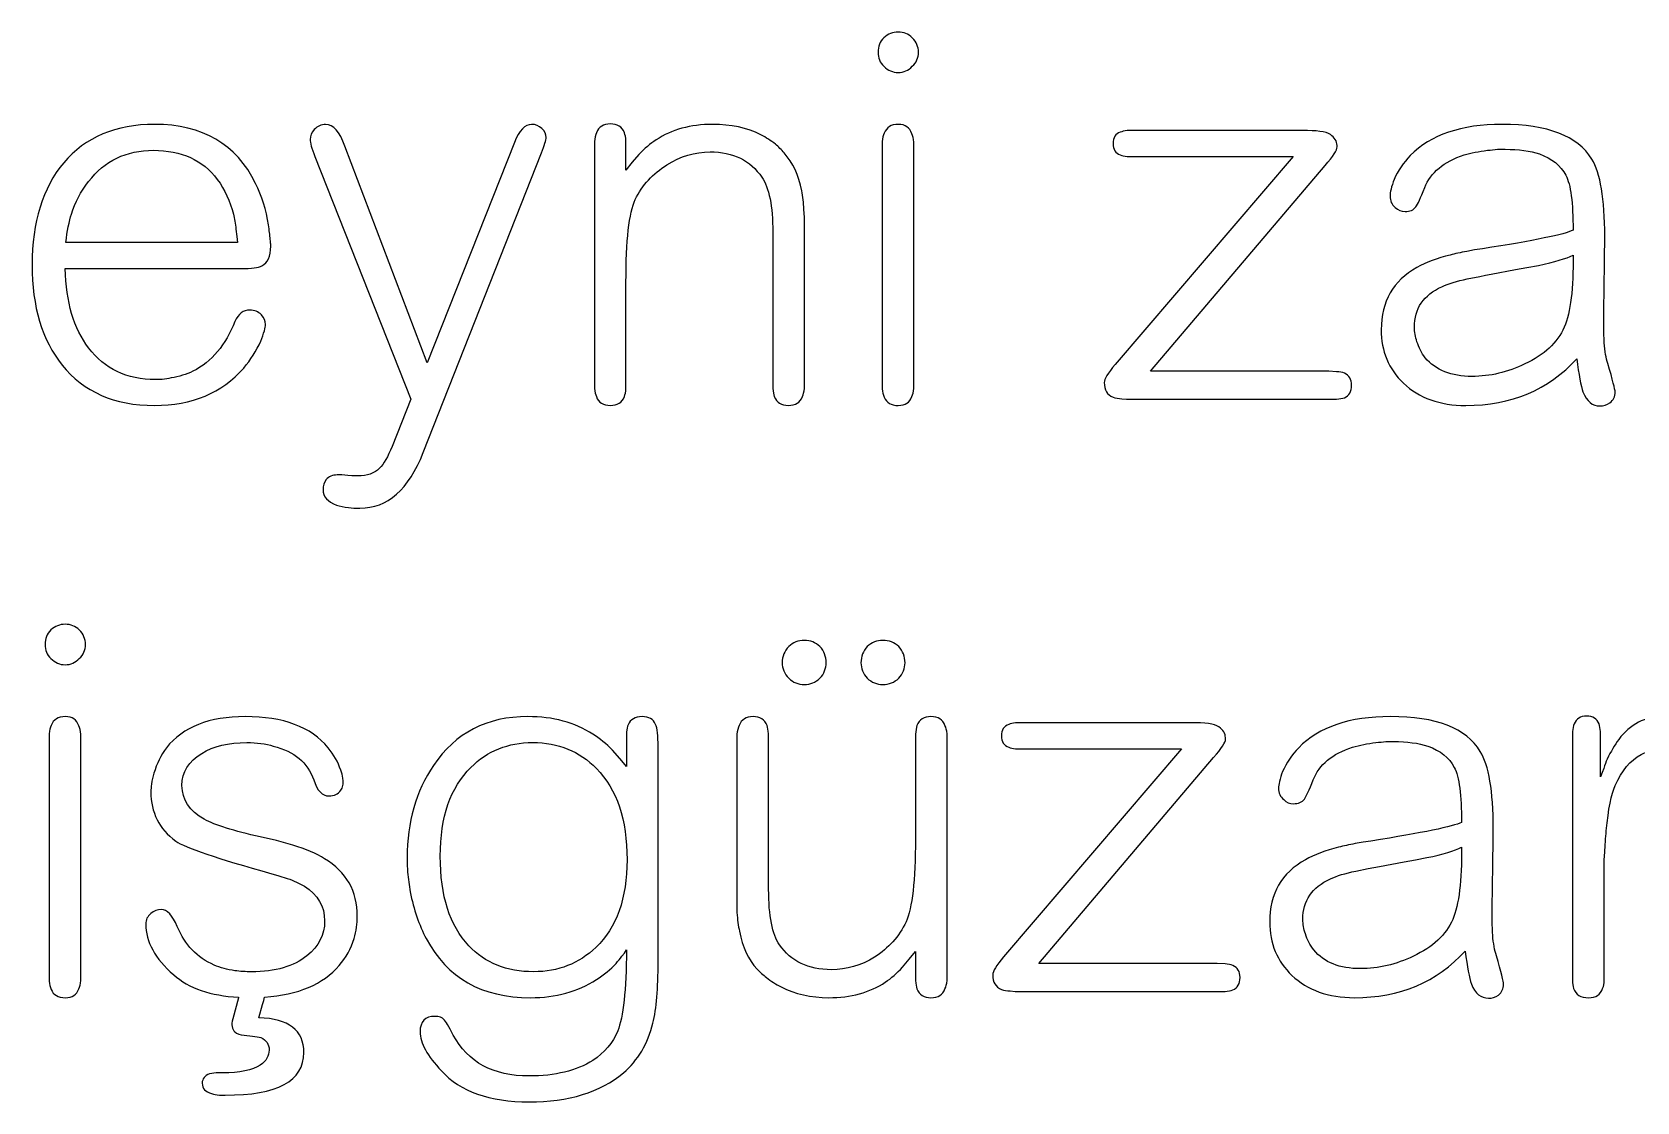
# Model space of a CAD drawing. Header units: centimetres. Extents: x -18.6 to 18.8, y -13 to 11.8.
# Drawn here: x -12.653 to -11.264, y 5.078 to 6.004 of the extents above; entities that cross this region are included whole.
import ezdxf

# ---------------------------------------------------------------- set-up
doc = ezdxf.new("R2010")
doc.units = ezdxf.units.CM
doc.header["$MEASUREMENT"] = 0
doc.layers.add('Layer 1', color=7, linetype='Continuous')

msp = doc.modelspace()

# ---------------------------------------------------------------- linework, layer by layer
at = {"layer": 'Layer 1', "color": 250}
for points, knots in [([(-11.88557, 5.98629), (-11.88557, 5.9815), (-11.88737, 5.97746), (-11.89096, 5.97417), (-11.89425, 5.97058), (-11.89829, 5.96878), (-11.90308, 5.96878), (-11.90786, 5.96878), (-11.91205, 5.97058), (-11.91564, 5.97417), (-11.91894, 5.97746), (-11.92058, 5.9815), (-11.92058, 5.98629), (-11.92058, 5.99137), (-11.91894, 5.99556), (-11.91564, 5.99886), (-11.91205, 6.00215), (-11.90786, 6.00379), (-11.90308, 6.00379), (-11.89829, 6.00379), (-11.89425, 6.00215), (-11.89096, 5.99886), (-11.88737, 5.99526), (-11.88557, 5.99108), (-11.88557, 5.98629)], [0, 0, 0, 0, 0.125, 0.125, 0.125, 0.25, 0.25, 0.25, 0.375, 0.375, 0.375, 0.5, 0.5, 0.5, 0.625, 0.625, 0.625, 0.75, 0.75, 0.75, 0.875, 0.875, 0.875, 1, 1, 1, 1]), ([(-12.62395, 5.79911), (-12.62335, 5.77009), (-12.61661, 5.74719), (-12.60375, 5.73044), (-12.58998, 5.71218), (-12.57068, 5.70306), (-12.54584, 5.70306), (-12.54584, 5.70306), (-12.54001, 5.70306), (-12.54001, 5.70306), (-12.53732, 5.70336), (-12.53477, 5.7038), (-12.53238, 5.7044), (-12.5255, 5.7056), (-12.51921, 5.70755), (-12.51353, 5.71024), (-12.49707, 5.71862), (-12.48495, 5.73298), (-12.47717, 5.75333), (-12.47418, 5.75991), (-12.46984, 5.7632), (-12.46415, 5.7632), (-12.46026, 5.7632), (-12.45697, 5.76186), (-12.45428, 5.75916), (-12.45188, 5.75647), (-12.45069, 5.75363), (-12.45069, 5.75064), (-12.45069, 5.74944), (-12.45098, 5.74764), (-12.45158, 5.74525), (-12.45248, 5.74256), (-12.45353, 5.73956), (-12.45473, 5.73627), (-12.45862, 5.72789), (-12.46355, 5.72011), (-12.46954, 5.71293), (-12.48839, 5.69139), (-12.51412, 5.68061), (-12.54674, 5.68061), (-12.58145, 5.68061), (-12.60809, 5.69228), (-12.62664, 5.71562), (-12.64399, 5.73717), (-12.65267, 5.76605), (-12.65267, 5.80225), (-12.65267, 5.83936), (-12.64355, 5.86884), (-12.62529, 5.89068), (-12.60644, 5.91282), (-12.58026, 5.9239), (-12.54674, 5.9239), (-12.50515, 5.9239), (-12.47597, 5.90684), (-12.45921, 5.87273), (-12.45383, 5.86195), (-12.45009, 5.84998), (-12.44799, 5.83682), (-12.44739, 5.83233), (-12.44694, 5.82814), (-12.44665, 5.82425), (-12.44635, 5.82275), (-12.4462, 5.82141), (-12.4462, 5.82021), (-12.4462, 5.82021), (-12.4462, 5.81841), (-12.4462, 5.81841), (-12.4462, 5.80974), (-12.44874, 5.80405), (-12.45383, 5.80136), (-12.45682, 5.79986), (-12.4628, 5.79911), (-12.47178, 5.79911), (-12.47178, 5.79911), (-12.62395, 5.79911), (-12.62395, 5.79911)], [0, 0, 0, 0, 0.04, 0.04, 0.04, 0.08, 0.08, 0.08, 0.12, 0.12, 0.12, 0.16, 0.16, 0.16, 0.2, 0.2, 0.2, 0.24, 0.24, 0.24, 0.28, 0.28, 0.28, 0.32, 0.32, 0.32, 0.36, 0.36, 0.36, 0.4, 0.4, 0.4, 0.44, 0.44, 0.44, 0.48, 0.48, 0.48, 0.52, 0.52, 0.52, 0.56, 0.56, 0.56, 0.6, 0.6, 0.6, 0.64, 0.64, 0.64, 0.68, 0.68, 0.68, 0.72, 0.72, 0.72, 0.76, 0.76, 0.76, 0.8, 0.8, 0.8, 0.84, 0.84, 0.84, 0.88, 0.88, 0.88, 0.92, 0.92, 0.92, 0.96, 0.96, 0.96, 1, 1, 1, 1]), ([(-12.23523, 5.90819), (-12.23104, 5.91866), (-12.2261, 5.9239), (-12.22042, 5.9239), (-12.21713, 5.9239), (-12.21413, 5.9227), (-12.21144, 5.9203), (-12.20905, 5.91791), (-12.20785, 5.91537), (-12.20785, 5.91267), (-12.20785, 5.91028), (-12.2092, 5.90579), (-12.21189, 5.89921), (-12.21189, 5.89921), (-12.31423, 5.63977), (-12.31423, 5.63977), (-12.3268, 5.60775), (-12.34505, 5.59174), (-12.36899, 5.59174), (-12.37258, 5.59174), (-12.37587, 5.59189), (-12.37887, 5.59219), (-12.38276, 5.59279), (-12.3862, 5.59353), (-12.38919, 5.59443), (-12.39697, 5.59713), (-12.40086, 5.60161), (-12.40086, 5.6079), (-12.40086, 5.61119), (-12.39996, 5.61403), (-12.39817, 5.61643), (-12.39577, 5.61912), (-12.39263, 5.62047), (-12.38874, 5.62047), (-12.38874, 5.62047), (-12.3847, 5.62047), (-12.3847, 5.62047), (-12.3847, 5.62047), (-12.37932, 5.62002), (-12.37932, 5.62002), (-12.37453, 5.61972), (-12.37168, 5.61957), (-12.37079, 5.61957), (-12.36271, 5.61957), (-12.35642, 5.62181), (-12.35193, 5.6263), (-12.34834, 5.62989), (-12.34475, 5.63618), (-12.34116, 5.64515), (-12.34116, 5.64515), (-12.325, 5.686), (-12.325, 5.686), (-12.325, 5.686), (-12.40804, 5.89607), (-12.40804, 5.89607), (-12.41074, 5.90325), (-12.41208, 5.90819), (-12.41208, 5.91088), (-12.41208, 5.91417), (-12.41088, 5.91701), (-12.40849, 5.91941), (-12.4058, 5.9224), (-12.40251, 5.9239), (-12.39862, 5.9239), (-12.39203, 5.9239), (-12.3865, 5.91761), (-12.38201, 5.90504), (-12.38201, 5.90504), (-12.31064, 5.71742), (-12.31064, 5.71742), (-12.31064, 5.71742), (-12.23523, 5.90819), (-12.23523, 5.90819)], [0, 0, 0, 0, 0.0416667, 0.0416667, 0.0416667, 0.0833333, 0.0833333, 0.0833333, 0.125, 0.125, 0.125, 0.1666667, 0.1666667, 0.1666667, 0.2083333, 0.2083333, 0.2083333, 0.25, 0.25, 0.25, 0.2916667, 0.2916667, 0.2916667, 0.3333333, 0.3333333, 0.3333333, 0.375, 0.375, 0.375, 0.4166667, 0.4166667, 0.4166667, 0.4583333, 0.4583333, 0.4583333, 0.5, 0.5, 0.5, 0.5416667, 0.5416667, 0.5416667, 0.5833333, 0.5833333, 0.5833333, 0.625, 0.625, 0.625, 0.6666667, 0.6666667, 0.6666667, 0.7083333, 0.7083333, 0.7083333, 0.75, 0.75, 0.75, 0.7916667, 0.7916667, 0.7916667, 0.8333333, 0.8333333, 0.8333333, 0.875, 0.875, 0.875, 0.9166667, 0.9166667, 0.9166667, 0.9583333, 0.9583333, 0.9583333, 1, 1, 1, 1]), ([(-11.98432, 5.69543), (-11.98462, 5.69243), (-11.98522, 5.69004), (-11.98611, 5.68824), (-11.98791, 5.68316), (-11.99195, 5.68061), (-11.99823, 5.68061), (-12.00422, 5.68061), (-12.00826, 5.68316), (-12.01035, 5.68824), (-12.01095, 5.69004), (-12.0114, 5.69243), (-12.0117, 5.69543), (-12.0117, 5.69543), (-12.0117, 5.83053), (-12.0117, 5.83053), (-12.0117, 5.85328), (-12.01484, 5.86913), (-12.02112, 5.87811), (-12.031, 5.89277), (-12.04596, 5.90011), (-12.06601, 5.90011), (-12.07918, 5.90011), (-12.0916, 5.89637), (-12.10327, 5.88888), (-12.11554, 5.8814), (-12.12466, 5.87138), (-12.13065, 5.85881), (-12.13603, 5.84744), (-12.13873, 5.8235), (-12.13873, 5.78699), (-12.13873, 5.78699), (-12.13873, 5.69543), (-12.13873, 5.69543), (-12.13903, 5.69243), (-12.13947, 5.69004), (-12.14007, 5.68824), (-12.14217, 5.68316), (-12.14621, 5.68061), (-12.15219, 5.68061), (-12.15848, 5.68061), (-12.16252, 5.68316), (-12.16431, 5.68824), (-12.16521, 5.69004), (-12.16581, 5.69243), (-12.16611, 5.69543), (-12.16611, 5.69543), (-12.16611, 5.90908), (-12.16611, 5.90908), (-12.16581, 5.91208), (-12.16521, 5.91462), (-12.16431, 5.91671), (-12.16222, 5.9218), (-12.15818, 5.92434), (-12.15219, 5.92434), (-12.14621, 5.92434), (-12.14217, 5.9218), (-12.14007, 5.91671), (-12.13947, 5.91492), (-12.13903, 5.91252), (-12.13873, 5.90953), (-12.13873, 5.90953), (-12.13873, 5.8844), (-12.13873, 5.8844), (-12.13873, 5.8844), (-12.13334, 5.89113), (-12.13334, 5.89113), (-12.13334, 5.89113), (-12.1275, 5.89786), (-12.1275, 5.89786), (-12.12272, 5.90295), (-12.11778, 5.90714), (-12.11269, 5.91043), (-12.09923, 5.91941), (-12.08292, 5.9239), (-12.06377, 5.9239), (-12.04791, 5.9239), (-12.03399, 5.9209), (-12.02202, 5.91492), (-12.01753, 5.91252), (-12.01334, 5.90983), (-12.00945, 5.90684), (-12.00676, 5.90445), (-12.00422, 5.9019), (-12.00182, 5.89921), (-11.99434, 5.89083), (-11.98926, 5.87991), (-11.98656, 5.86644), (-11.98566, 5.86135), (-11.98507, 5.85597), (-11.98477, 5.85028), (-11.98477, 5.85028), (-11.98432, 5.84355), (-11.98432, 5.84355), (-11.98432, 5.84355), (-11.98432, 5.69543), (-11.98432, 5.69543)], [0, 0, 0, 0, 0.03125, 0.03125, 0.03125, 0.0625, 0.0625, 0.0625, 0.09375, 0.09375, 0.09375, 0.125, 0.125, 0.125, 0.15625, 0.15625, 0.15625, 0.1875, 0.1875, 0.1875, 0.21875, 0.21875, 0.21875, 0.25, 0.25, 0.25, 0.28125, 0.28125, 0.28125, 0.3125, 0.3125, 0.3125, 0.34375, 0.34375, 0.34375, 0.375, 0.375, 0.375, 0.40625, 0.40625, 0.40625, 0.4375, 0.4375, 0.4375, 0.46875, 0.46875, 0.46875, 0.5, 0.5, 0.5, 0.53125, 0.53125, 0.53125, 0.5625, 0.5625, 0.5625, 0.59375, 0.59375, 0.59375, 0.625, 0.625, 0.625, 0.65625, 0.65625, 0.65625, 0.6875, 0.6875, 0.6875, 0.71875, 0.71875, 0.71875, 0.75, 0.75, 0.75, 0.78125, 0.78125, 0.78125, 0.8125, 0.8125, 0.8125, 0.84375, 0.84375, 0.84375, 0.875, 0.875, 0.875, 0.90625, 0.90625, 0.90625, 0.9375, 0.9375, 0.9375, 0.96875, 0.96875, 0.96875, 1, 1, 1, 1]), ([(-11.88961, 5.69543), (-11.88991, 5.69243), (-11.89051, 5.69004), (-11.89141, 5.68824), (-11.8932, 5.68316), (-11.89709, 5.68061), (-11.90308, 5.68061), (-11.90936, 5.68061), (-11.9134, 5.68301), (-11.91519, 5.6878), (-11.91609, 5.68989), (-11.91669, 5.69228), (-11.91699, 5.69498), (-11.91699, 5.69498), (-11.91699, 5.90908), (-11.91699, 5.90908), (-11.91669, 5.91208), (-11.91609, 5.91447), (-11.91519, 5.91627), (-11.9134, 5.92135), (-11.90936, 5.9239), (-11.90308, 5.9239), (-11.89709, 5.9239), (-11.8932, 5.9212), (-11.89141, 5.91582), (-11.89051, 5.91402), (-11.88991, 5.91163), (-11.88961, 5.90863), (-11.88961, 5.90863), (-11.88961, 5.69543), (-11.88961, 5.69543)], [0, 0, 0, 0, 0.1, 0.1, 0.1, 0.2, 0.2, 0.2, 0.3, 0.3, 0.3, 0.4, 0.4, 0.4, 0.5, 0.5, 0.5, 0.6, 0.6, 0.6, 0.7, 0.7, 0.7, 0.8, 0.8, 0.8, 0.9, 0.9, 0.9, 1, 1, 1, 1]), ([(-11.70512, 5.89607), (-11.70752, 5.89637), (-11.70946, 5.89681), (-11.71096, 5.89741), (-11.71515, 5.89891), (-11.71724, 5.9022), (-11.71724, 5.90729), (-11.71724, 5.91238), (-11.71515, 5.91567), (-11.71096, 5.91716), (-11.70946, 5.91776), (-11.70752, 5.91821), (-11.70512, 5.91851), (-11.70512, 5.91851), (-11.54892, 5.91851), (-11.54892, 5.91851), (-11.53785, 5.91851), (-11.53082, 5.91701), (-11.52782, 5.91402), (-11.52633, 5.91282), (-11.52513, 5.91133), (-11.52423, 5.90953), (-11.52363, 5.90774), (-11.52334, 5.90609), (-11.52334, 5.90459), (-11.52334, 5.9016), (-11.52678, 5.89622), (-11.53366, 5.88844), (-11.53366, 5.88844), (-11.68493, 5.71024), (-11.68493, 5.71024), (-11.68493, 5.71024), (-11.53052, 5.71024), (-11.53052, 5.71024), (-11.53052, 5.71024), (-11.52378, 5.70979), (-11.52378, 5.70979), (-11.52109, 5.70979), (-11.51885, 5.70934), (-11.51705, 5.70844), (-11.51286, 5.70665), (-11.51077, 5.70321), (-11.51077, 5.69812), (-11.51077, 5.69273), (-11.51286, 5.68914), (-11.51705, 5.68735), (-11.51885, 5.68675), (-11.52109, 5.6863), (-11.52378, 5.686), (-11.52378, 5.686), (-11.70557, 5.686), (-11.70557, 5.686), (-11.70557, 5.686), (-11.70961, 5.68645), (-11.70961, 5.68645), (-11.7126, 5.68645), (-11.71515, 5.6869), (-11.71724, 5.6878), (-11.72233, 5.68989), (-11.72487, 5.69408), (-11.72487, 5.70036), (-11.72487, 5.70336), (-11.72173, 5.70859), (-11.71545, 5.71607), (-11.71545, 5.71607), (-11.56149, 5.89607), (-11.56149, 5.89607), (-11.56149, 5.89607), (-11.70512, 5.89607), (-11.70512, 5.89607)], [0, 0, 0, 0, 0.0434783, 0.0434783, 0.0434783, 0.0869565, 0.0869565, 0.0869565, 0.1304348, 0.1304348, 0.1304348, 0.173913, 0.173913, 0.173913, 0.2173913, 0.2173913, 0.2173913, 0.2608696, 0.2608696, 0.2608696, 0.3043478, 0.3043478, 0.3043478, 0.3478261, 0.3478261, 0.3478261, 0.3913043, 0.3913043, 0.3913043, 0.4347826, 0.4347826, 0.4347826, 0.4782609, 0.4782609, 0.4782609, 0.5217391, 0.5217391, 0.5217391, 0.5652174, 0.5652174, 0.5652174, 0.6086957, 0.6086957, 0.6086957, 0.6521739, 0.6521739, 0.6521739, 0.6956522, 0.6956522, 0.6956522, 0.7391304, 0.7391304, 0.7391304, 0.7826087, 0.7826087, 0.7826087, 0.826087, 0.826087, 0.826087, 0.8695652, 0.8695652, 0.8695652, 0.9130435, 0.9130435, 0.9130435, 0.9565217, 0.9565217, 0.9565217, 1, 1, 1, 1]), ([(-11.3191, 5.83233), (-11.3191, 5.85597), (-11.3212, 5.87183), (-11.32539, 5.87991), (-11.32988, 5.88829), (-11.33751, 5.89442), (-11.34828, 5.89831), (-11.35636, 5.901), (-11.36623, 5.90235), (-11.3779, 5.90235), (-11.3779, 5.90235), (-11.38464, 5.90235), (-11.38464, 5.90235), (-11.38733, 5.90205), (-11.39017, 5.90175), (-11.39317, 5.90145), (-11.40065, 5.90056), (-11.40738, 5.89921), (-11.41336, 5.89741), (-11.43102, 5.89173), (-11.44239, 5.8823), (-11.44748, 5.86913), (-11.45107, 5.86016), (-11.45361, 5.85462), (-11.45511, 5.85253), (-11.4572, 5.84983), (-11.46035, 5.84849), (-11.46453, 5.84849), (-11.46783, 5.84849), (-11.47067, 5.84968), (-11.47306, 5.85208), (-11.47606, 5.85447), (-11.47755, 5.85776), (-11.47755, 5.86195), (-11.47755, 5.86345), (-11.47725, 5.86539), (-11.47665, 5.86779), (-11.47606, 5.87048), (-11.47516, 5.87332), (-11.47396, 5.87632), (-11.47067, 5.8838), (-11.46603, 5.89068), (-11.46005, 5.89696), (-11.44239, 5.91492), (-11.41591, 5.9239), (-11.3806, 5.9239), (-11.3411, 5.9239), (-11.31521, 5.91387), (-11.30295, 5.89382), (-11.29546, 5.88185), (-11.29172, 5.85956), (-11.29172, 5.82694), (-11.29172, 5.82305), (-11.29187, 5.81063), (-11.29217, 5.78969), (-11.29247, 5.76874), (-11.29262, 5.75647), (-11.29262, 5.75288), (-11.29262, 5.746), (-11.29247, 5.74001), (-11.29217, 5.73493), (-11.29157, 5.72744), (-11.29053, 5.72146), (-11.28903, 5.71697), (-11.28484, 5.70261), (-11.28275, 5.69438), (-11.28275, 5.69228), (-11.28275, 5.68839), (-11.28424, 5.68525), (-11.28724, 5.68286), (-11.28993, 5.68106), (-11.29277, 5.68016), (-11.29576, 5.68016), (-11.30235, 5.68016), (-11.30728, 5.6842), (-11.31058, 5.69228), (-11.31237, 5.69767), (-11.31417, 5.70725), (-11.31596, 5.72101), (-11.3405, 5.69408), (-11.37252, 5.68061), (-11.41202, 5.68061), (-11.43446, 5.68061), (-11.45242, 5.68705), (-11.46588, 5.69991), (-11.47875, 5.71218), (-11.48518, 5.72759), (-11.48518, 5.74615), (-11.48518, 5.77068), (-11.47486, 5.78864), (-11.45421, 5.80001), (-11.44643, 5.8045), (-11.43686, 5.80809), (-11.42548, 5.81078), (-11.42129, 5.81198), (-11.41651, 5.81303), (-11.41112, 5.81393), (-11.41112, 5.81393), (-11.40439, 5.81527), (-11.40439, 5.81527), (-11.40439, 5.81527), (-11.39765, 5.81617), (-11.39765, 5.81617), (-11.35247, 5.82335), (-11.32629, 5.82874), (-11.3191, 5.83233)], [0, 0, 0, 0, 0.0285714, 0.0285714, 0.0285714, 0.0571429, 0.0571429, 0.0571429, 0.0857143, 0.0857143, 0.0857143, 0.1142857, 0.1142857, 0.1142857, 0.1428571, 0.1428571, 0.1428571, 0.1714286, 0.1714286, 0.1714286, 0.2, 0.2, 0.2, 0.2285714, 0.2285714, 0.2285714, 0.2571429, 0.2571429, 0.2571429, 0.2857143, 0.2857143, 0.2857143, 0.3142857, 0.3142857, 0.3142857, 0.3428571, 0.3428571, 0.3428571, 0.3714286, 0.3714286, 0.3714286, 0.4, 0.4, 0.4, 0.4285714, 0.4285714, 0.4285714, 0.4571429, 0.4571429, 0.4571429, 0.4857143, 0.4857143, 0.4857143, 0.5142857, 0.5142857, 0.5142857, 0.5428571, 0.5428571, 0.5428571, 0.5714286, 0.5714286, 0.5714286, 0.6, 0.6, 0.6, 0.6285714, 0.6285714, 0.6285714, 0.6571429, 0.6571429, 0.6571429, 0.6857143, 0.6857143, 0.6857143, 0.7142857, 0.7142857, 0.7142857, 0.7428571, 0.7428571, 0.7428571, 0.7714286, 0.7714286, 0.7714286, 0.8, 0.8, 0.8, 0.8285714, 0.8285714, 0.8285714, 0.8571429, 0.8571429, 0.8571429, 0.8857143, 0.8857143, 0.8857143, 0.9142857, 0.9142857, 0.9142857, 0.9428571, 0.9428571, 0.9428571, 0.9714286, 0.9714286, 0.9714286, 1, 1, 1, 1]), ([(-12.47492, 5.82156), (-12.47492, 5.82156), (-12.47537, 5.82694), (-12.47537, 5.82694), (-12.47537, 5.82694), (-12.47627, 5.83323), (-12.47627, 5.83323), (-12.47687, 5.83801), (-12.47762, 5.84235), (-12.47851, 5.84624), (-12.48121, 5.85731), (-12.48585, 5.86734), (-12.49243, 5.87632), (-12.505, 5.89307), (-12.5234, 5.90145), (-12.54764, 5.90145), (-12.57128, 5.90145), (-12.58998, 5.89248), (-12.60375, 5.87452), (-12.61063, 5.86584), (-12.61557, 5.85642), (-12.61856, 5.84624), (-12.62065, 5.83996), (-12.6223, 5.83173), (-12.6235, 5.82156), (-12.6235, 5.82156), (-12.47492, 5.82156), (-12.47492, 5.82156)], [0, 0, 0, 0, 0.1111111, 0.1111111, 0.1111111, 0.2222222, 0.2222222, 0.2222222, 0.3333333, 0.3333333, 0.3333333, 0.4444444, 0.4444444, 0.4444444, 0.5555556, 0.5555556, 0.5555556, 0.6666667, 0.6666667, 0.6666667, 0.7777778, 0.7777778, 0.7777778, 0.8888889, 0.8888889, 0.8888889, 1, 1, 1, 1]), ([(-11.3191, 5.81078), (-11.32509, 5.80779), (-11.33511, 5.8048), (-11.34918, 5.80181), (-11.34918, 5.80181), (-11.35905, 5.80001), (-11.35905, 5.80001), (-11.35905, 5.80001), (-11.36893, 5.79821), (-11.36893, 5.79821), (-11.36893, 5.79821), (-11.39002, 5.79418), (-11.39002, 5.79418), (-11.39002, 5.79418), (-11.39496, 5.79328), (-11.39496, 5.79328), (-11.39496, 5.79328), (-11.3999, 5.79238), (-11.3999, 5.79238), (-11.3999, 5.79238), (-11.41067, 5.79014), (-11.41067, 5.79014), (-11.41965, 5.78834), (-11.42698, 5.7861), (-11.43267, 5.7834), (-11.44853, 5.77622), (-11.45646, 5.76455), (-11.45646, 5.74839), (-11.45646, 5.7442), (-11.45571, 5.74001), (-11.45421, 5.73582), (-11.45271, 5.73074), (-11.45032, 5.7261), (-11.44703, 5.72191), (-11.43805, 5.71114), (-11.42459, 5.70575), (-11.40663, 5.70575), (-11.39107, 5.70575), (-11.37581, 5.70934), (-11.36085, 5.71652), (-11.34409, 5.7243), (-11.33272, 5.73493), (-11.32673, 5.74839), (-11.32135, 5.76126), (-11.31881, 5.78206), (-11.3191, 5.81078)], [0, 0, 0, 0, 0.0666667, 0.0666667, 0.0666667, 0.1333333, 0.1333333, 0.1333333, 0.2, 0.2, 0.2, 0.2666667, 0.2666667, 0.2666667, 0.3333333, 0.3333333, 0.3333333, 0.4, 0.4, 0.4, 0.4666667, 0.4666667, 0.4666667, 0.5333333, 0.5333333, 0.5333333, 0.6, 0.6, 0.6, 0.6666667, 0.6666667, 0.6666667, 0.7333333, 0.7333333, 0.7333333, 0.8, 0.8, 0.8, 0.8666667, 0.8666667, 0.8666667, 0.9333333, 0.9333333, 0.9333333, 1, 1, 1, 1]), ([(-12.60644, 5.47369), (-12.60644, 5.4689), (-12.60824, 5.46486), (-12.61183, 5.46157), (-12.61512, 5.45798), (-12.61916, 5.45618), (-12.62395, 5.45618), (-12.62873, 5.45618), (-12.63292, 5.45798), (-12.63651, 5.46157), (-12.63981, 5.46486), (-12.64145, 5.4689), (-12.64145, 5.47369), (-12.64145, 5.47877), (-12.63981, 5.48296), (-12.63651, 5.48626), (-12.63292, 5.48955), (-12.62873, 5.49119), (-12.62395, 5.49119), (-12.61916, 5.49119), (-12.61512, 5.48955), (-12.61183, 5.48626), (-12.60824, 5.48266), (-12.60644, 5.47848), (-12.60644, 5.47369)], [0, 0, 0, 0, 0.125, 0.125, 0.125, 0.25, 0.25, 0.25, 0.375, 0.375, 0.375, 0.5, 0.5, 0.5, 0.625, 0.625, 0.625, 0.75, 0.75, 0.75, 0.875, 0.875, 0.875, 1, 1, 1, 1]), ([(-11.96547, 5.45798), (-11.96547, 5.45289), (-11.96726, 5.4484), (-11.97085, 5.44451), (-11.97474, 5.44092), (-11.97923, 5.43913), (-11.98432, 5.43913), (-11.98971, 5.43913), (-11.99419, 5.44092), (-11.99778, 5.44451), (-12.00168, 5.4484), (-12.00362, 5.45289), (-12.00362, 5.45798), (-12.00362, 5.46336), (-12.00168, 5.468), (-11.99778, 5.47189), (-11.99419, 5.47548), (-11.98971, 5.47728), (-11.98432, 5.47728), (-11.97923, 5.47728), (-11.97474, 5.47548), (-11.97085, 5.47189), (-11.96726, 5.468), (-11.96547, 5.46336), (-11.96547, 5.45798)], [0, 0, 0, 0, 0.125, 0.125, 0.125, 0.25, 0.25, 0.25, 0.375, 0.375, 0.375, 0.5, 0.5, 0.5, 0.625, 0.625, 0.625, 0.75, 0.75, 0.75, 0.875, 0.875, 0.875, 1, 1, 1, 1]), ([(-11.89724, 5.45798), (-11.89724, 5.45289), (-11.89904, 5.4484), (-11.90263, 5.44451), (-11.90652, 5.44092), (-11.91115, 5.43913), (-11.91654, 5.43913), (-11.92163, 5.43913), (-11.92612, 5.44092), (-11.93001, 5.44451), (-11.9336, 5.4484), (-11.93539, 5.45289), (-11.93539, 5.45798), (-11.93539, 5.46336), (-11.9336, 5.468), (-11.93001, 5.47189), (-11.92612, 5.47548), (-11.92163, 5.47728), (-11.91654, 5.47728), (-11.91115, 5.47728), (-11.90652, 5.47548), (-11.90263, 5.47189), (-11.89904, 5.468), (-11.89724, 5.46336), (-11.89724, 5.45798)], [0, 0, 0, 0, 0.125, 0.125, 0.125, 0.25, 0.25, 0.25, 0.375, 0.375, 0.375, 0.5, 0.5, 0.5, 0.625, 0.625, 0.625, 0.75, 0.75, 0.75, 0.875, 0.875, 0.875, 1, 1, 1, 1]), ([(-12.61048, 5.18283), (-12.61078, 5.17983), (-12.61138, 5.17744), (-12.61228, 5.17564), (-12.61407, 5.17056), (-12.61796, 5.16801), (-12.62395, 5.16801), (-12.63023, 5.16801), (-12.63427, 5.17041), (-12.63606, 5.1752), (-12.63696, 5.17729), (-12.63756, 5.17968), (-12.63786, 5.18238), (-12.63786, 5.18238), (-12.63786, 5.39648), (-12.63786, 5.39648), (-12.63756, 5.39948), (-12.63696, 5.40187), (-12.63606, 5.40367), (-12.63427, 5.40875), (-12.63023, 5.4113), (-12.62395, 5.4113), (-12.61796, 5.4113), (-12.61407, 5.4086), (-12.61228, 5.40322), (-12.61138, 5.40142), (-12.61078, 5.39903), (-12.61048, 5.39603), (-12.61048, 5.39603), (-12.61048, 5.18283), (-12.61048, 5.18283)], [0, 0, 0, 0, 0.1, 0.1, 0.1, 0.2, 0.2, 0.2, 0.3, 0.3, 0.3, 0.4, 0.4, 0.4, 0.5, 0.5, 0.5, 0.6, 0.6, 0.6, 0.7, 0.7, 0.7, 0.8, 0.8, 0.8, 0.9, 0.9, 0.9, 1, 1, 1, 1]), ([(-12.47403, 5.16846), (-12.49826, 5.16966), (-12.51697, 5.17609), (-12.53013, 5.18776), (-12.54629, 5.20183), (-12.55437, 5.21649), (-12.55437, 5.23175), (-12.55437, 5.23534), (-12.55288, 5.23834), (-12.54988, 5.24073), (-12.54719, 5.24312), (-12.5442, 5.24432), (-12.54091, 5.24432), (-12.53582, 5.24432), (-12.53118, 5.23938), (-12.52699, 5.22951), (-12.52041, 5.21365), (-12.50979, 5.20258), (-12.49512, 5.19629), (-12.48974, 5.1939), (-12.48375, 5.19225), (-12.47717, 5.19135), (-12.47268, 5.19076), (-12.46789, 5.19046), (-12.46281, 5.19046), (-12.44216, 5.19046), (-12.42615, 5.19509), (-12.41478, 5.20437), (-12.4046, 5.21245), (-12.39952, 5.22248), (-12.39952, 5.23444), (-12.39952, 5.24701), (-12.40535, 5.25704), (-12.41702, 5.26452), (-12.42121, 5.26691), (-12.42615, 5.26916), (-12.43183, 5.27125), (-12.43183, 5.27125), (-12.43902, 5.2735), (-12.43902, 5.2735), (-12.43902, 5.2735), (-12.44216, 5.27439), (-12.44216, 5.27439), (-12.44216, 5.27439), (-12.4453, 5.27529), (-12.4453, 5.27529), (-12.49258, 5.28846), (-12.52026, 5.29788), (-12.52834, 5.30357), (-12.5427, 5.31404), (-12.54988, 5.32826), (-12.54988, 5.34621), (-12.54988, 5.34831), (-12.54973, 5.35055), (-12.54943, 5.35294), (-12.54884, 5.35624), (-12.54809, 5.35938), (-12.54719, 5.36237), (-12.5448, 5.37045), (-12.54121, 5.37778), (-12.53642, 5.38436), (-12.52205, 5.40232), (-12.49931, 5.4113), (-12.46819, 5.4113), (-12.43527, 5.4113), (-12.41134, 5.40232), (-12.39637, 5.38436), (-12.39159, 5.37838), (-12.388, 5.37195), (-12.3856, 5.36506), (-12.3847, 5.36267), (-12.3841, 5.36028), (-12.38381, 5.35788), (-12.38381, 5.35788), (-12.38336, 5.35564), (-12.38336, 5.35564), (-12.38336, 5.35564), (-12.38336, 5.35294), (-12.38336, 5.35294), (-12.38336, 5.35294), (-12.38381, 5.3516), (-12.38381, 5.3516), (-12.3841, 5.3501), (-12.3847, 5.34875), (-12.3856, 5.34756), (-12.3877, 5.34427), (-12.39114, 5.34262), (-12.39592, 5.34262), (-12.40161, 5.34262), (-12.40595, 5.34726), (-12.40894, 5.35653), (-12.41403, 5.3715), (-12.4257, 5.38122), (-12.44395, 5.38571), (-12.45054, 5.38781), (-12.45817, 5.38885), (-12.46684, 5.38885), (-12.4827, 5.38885), (-12.49572, 5.38571), (-12.5059, 5.37943), (-12.51727, 5.37254), (-12.52295, 5.36327), (-12.52295, 5.3516), (-12.52295, 5.33933), (-12.51652, 5.3296), (-12.50365, 5.32242), (-12.49437, 5.31733), (-12.47822, 5.31225), (-12.45517, 5.30716), (-12.45517, 5.30716), (-12.44126, 5.30402), (-12.44126, 5.30402), (-12.44126, 5.30402), (-12.4269, 5.29998), (-12.4269, 5.29998), (-12.41582, 5.29669), (-12.4067, 5.2928), (-12.39952, 5.28831), (-12.38066, 5.27694), (-12.37124, 5.26033), (-12.37124, 5.23848), (-12.37124, 5.2322), (-12.37214, 5.22577), (-12.37393, 5.21918), (-12.37662, 5.21051), (-12.38096, 5.20273), (-12.38695, 5.19584), (-12.40071, 5.17968), (-12.42226, 5.17056), (-12.45158, 5.16846), (-12.45188, 5.16667), (-12.45248, 5.16457), (-12.45338, 5.16218), (-12.45338, 5.16218), (-12.45652, 5.15051), (-12.45652, 5.15051), (-12.43049, 5.14991), (-12.41747, 5.13989), (-12.41747, 5.12043), (-12.41747, 5.0959), (-12.44021, 5.08363), (-12.4857, 5.08363), (-12.4857, 5.08363), (-12.49063, 5.08363), (-12.49063, 5.08363), (-12.49303, 5.08393), (-12.49527, 5.08438), (-12.49737, 5.08497), (-12.50275, 5.08647), (-12.50545, 5.08946), (-12.50545, 5.09395), (-12.50545, 5.09784), (-12.50335, 5.10054), (-12.49916, 5.10203), (-12.49916, 5.10203), (-12.49333, 5.10293), (-12.49333, 5.10293), (-12.49333, 5.10293), (-12.48794, 5.10293), (-12.48794, 5.10293), (-12.47298, 5.10293), (-12.46206, 5.10517), (-12.45517, 5.10966), (-12.45009, 5.11325), (-12.44754, 5.11759), (-12.44754, 5.12268), (-12.44754, 5.12777), (-12.44994, 5.13136), (-12.45473, 5.13345), (-12.45652, 5.13405), (-12.45891, 5.1345), (-12.46191, 5.1348), (-12.46191, 5.1348), (-12.46909, 5.1357), (-12.46909, 5.1357), (-12.47268, 5.1357), (-12.47537, 5.13659), (-12.47717, 5.13839), (-12.47986, 5.14078), (-12.48046, 5.14452), (-12.47896, 5.14961), (-12.47896, 5.14961), (-12.47403, 5.16801), (-12.47403, 5.16801), (-12.47403, 5.16801), (-12.47403, 5.16846), (-12.47403, 5.16846)], [0, 0, 0, 0, 0.016129, 0.016129, 0.016129, 0.0322581, 0.0322581, 0.0322581, 0.0483871, 0.0483871, 0.0483871, 0.0645161, 0.0645161, 0.0645161, 0.0806452, 0.0806452, 0.0806452, 0.0967742, 0.0967742, 0.0967742, 0.1129032, 0.1129032, 0.1129032, 0.1290323, 0.1290323, 0.1290323, 0.1451613, 0.1451613, 0.1451613, 0.1612903, 0.1612903, 0.1612903, 0.1774194, 0.1774194, 0.1774194, 0.1935484, 0.1935484, 0.1935484, 0.2096774, 0.2096774, 0.2096774, 0.2258065, 0.2258065, 0.2258065, 0.2419355, 0.2419355, 0.2419355, 0.2580645, 0.2580645, 0.2580645, 0.2741935, 0.2741935, 0.2741935, 0.2903226, 0.2903226, 0.2903226, 0.3064516, 0.3064516, 0.3064516, 0.3225806, 0.3225806, 0.3225806, 0.3387097, 0.3387097, 0.3387097, 0.3548387, 0.3548387, 0.3548387, 0.3709677, 0.3709677, 0.3709677, 0.3870968, 0.3870968, 0.3870968, 0.4032258, 0.4032258, 0.4032258, 0.4193548, 0.4193548, 0.4193548, 0.4354839, 0.4354839, 0.4354839, 0.4516129, 0.4516129, 0.4516129, 0.4677419, 0.4677419, 0.4677419, 0.483871, 0.483871, 0.483871, 0.5, 0.5, 0.5, 0.516129, 0.516129, 0.516129, 0.5322581, 0.5322581, 0.5322581, 0.5483871, 0.5483871, 0.5483871, 0.5645161, 0.5645161, 0.5645161, 0.5806452, 0.5806452, 0.5806452, 0.5967742, 0.5967742, 0.5967742, 0.6129032, 0.6129032, 0.6129032, 0.6290323, 0.6290323, 0.6290323, 0.6451613, 0.6451613, 0.6451613, 0.6612903, 0.6612903, 0.6612903, 0.6774194, 0.6774194, 0.6774194, 0.6935484, 0.6935484, 0.6935484, 0.7096774, 0.7096774, 0.7096774, 0.7258065, 0.7258065, 0.7258065, 0.7419355, 0.7419355, 0.7419355, 0.7580645, 0.7580645, 0.7580645, 0.7741935, 0.7741935, 0.7741935, 0.7903226, 0.7903226, 0.7903226, 0.8064516, 0.8064516, 0.8064516, 0.8225806, 0.8225806, 0.8225806, 0.8387097, 0.8387097, 0.8387097, 0.8548387, 0.8548387, 0.8548387, 0.8709677, 0.8709677, 0.8709677, 0.8870968, 0.8870968, 0.8870968, 0.9032258, 0.9032258, 0.9032258, 0.9193548, 0.9193548, 0.9193548, 0.9354839, 0.9354839, 0.9354839, 0.9516129, 0.9516129, 0.9516129, 0.9677419, 0.9677419, 0.9677419, 0.983871, 0.983871, 0.983871, 1, 1, 1, 1]), ([(-12.13828, 5.39783), (-12.13798, 5.40052), (-12.13753, 5.40262), (-12.13693, 5.40411), (-12.13484, 5.4089), (-12.1308, 5.4113), (-12.12481, 5.4113), (-12.11883, 5.4113), (-12.11494, 5.40905), (-12.11314, 5.40456), (-12.11165, 5.40127), (-12.1109, 5.39484), (-12.1109, 5.38526), (-12.1109, 5.38526), (-12.1109, 5.19899), (-12.1109, 5.19899), (-12.1109, 5.17594), (-12.11239, 5.15829), (-12.11539, 5.14602), (-12.11988, 5.12807), (-12.1284, 5.1137), (-12.14097, 5.10293), (-12.16102, 5.08617), (-12.18825, 5.07779), (-12.22266, 5.07779), (-12.25678, 5.07779), (-12.28206, 5.08677), (-12.29852, 5.10472), (-12.31079, 5.11759), (-12.31693, 5.12881), (-12.31693, 5.13839), (-12.31693, 5.14737), (-12.31259, 5.15185), (-12.30391, 5.15185), (-12.30032, 5.15185), (-12.29777, 5.15096), (-12.29628, 5.14916), (-12.29478, 5.14767), (-12.29209, 5.14318), (-12.2882, 5.1357), (-12.27563, 5.11206), (-12.25379, 5.10024), (-12.22266, 5.10024), (-12.19992, 5.10024), (-12.18152, 5.10472), (-12.16746, 5.1137), (-12.15728, 5.12028), (-12.1501, 5.12881), (-12.14591, 5.13929), (-12.14112, 5.15126), (-12.13858, 5.1746), (-12.13828, 5.20931), (-12.13828, 5.20931), (-12.14007, 5.20662), (-12.14007, 5.20662), (-12.14007, 5.20662), (-12.14232, 5.20392), (-12.14232, 5.20392), (-12.14382, 5.20183), (-12.14546, 5.19973), (-12.14726, 5.19764), (-12.15204, 5.19255), (-12.15773, 5.18791), (-12.16431, 5.18372), (-12.18047, 5.17325), (-12.19947, 5.16801), (-12.22132, 5.16801), (-12.26351, 5.16801), (-12.29358, 5.18507), (-12.31154, 5.21918), (-12.31782, 5.23085), (-12.32246, 5.24432), (-12.32545, 5.25958), (-12.32635, 5.26527), (-12.3271, 5.27095), (-12.3277, 5.27664), (-12.328, 5.28113), (-12.32815, 5.28532), (-12.32815, 5.28921), (-12.32815, 5.32003), (-12.32052, 5.34666), (-12.30526, 5.3691), (-12.2864, 5.39723), (-12.25917, 5.4113), (-12.22356, 5.4113), (-12.20172, 5.4113), (-12.18302, 5.40621), (-12.16746, 5.39603), (-12.16147, 5.39244), (-12.15578, 5.38781), (-12.1504, 5.38212), (-12.1504, 5.38212), (-12.14411, 5.37494), (-12.14411, 5.37494), (-12.14411, 5.37494), (-12.14097, 5.37135), (-12.14097, 5.37135), (-12.14097, 5.37135), (-12.13828, 5.36821), (-12.13828, 5.36821), (-12.13828, 5.36821), (-12.13828, 5.39783), (-12.13828, 5.39783)], [0, 0, 0, 0, 0.0294118, 0.0294118, 0.0294118, 0.0588235, 0.0588235, 0.0588235, 0.0882353, 0.0882353, 0.0882353, 0.1176471, 0.1176471, 0.1176471, 0.1470588, 0.1470588, 0.1470588, 0.1764706, 0.1764706, 0.1764706, 0.2058824, 0.2058824, 0.2058824, 0.2352941, 0.2352941, 0.2352941, 0.2647059, 0.2647059, 0.2647059, 0.2941176, 0.2941176, 0.2941176, 0.3235294, 0.3235294, 0.3235294, 0.3529412, 0.3529412, 0.3529412, 0.3823529, 0.3823529, 0.3823529, 0.4117647, 0.4117647, 0.4117647, 0.4411765, 0.4411765, 0.4411765, 0.4705882, 0.4705882, 0.4705882, 0.5, 0.5, 0.5, 0.5294118, 0.5294118, 0.5294118, 0.5588235, 0.5588235, 0.5588235, 0.5882353, 0.5882353, 0.5882353, 0.6176471, 0.6176471, 0.6176471, 0.6470588, 0.6470588, 0.6470588, 0.6764706, 0.6764706, 0.6764706, 0.7058824, 0.7058824, 0.7058824, 0.7352941, 0.7352941, 0.7352941, 0.7647059, 0.7647059, 0.7647059, 0.7941176, 0.7941176, 0.7941176, 0.8235294, 0.8235294, 0.8235294, 0.8529412, 0.8529412, 0.8529412, 0.8823529, 0.8823529, 0.8823529, 0.9117647, 0.9117647, 0.9117647, 0.9411765, 0.9411765, 0.9411765, 0.9705882, 0.9705882, 0.9705882, 1, 1, 1, 1]), ([(-12.04267, 5.39603), (-12.04237, 5.39903), (-12.04177, 5.40157), (-12.04088, 5.40367), (-12.03878, 5.40875), (-12.03474, 5.4113), (-12.02876, 5.4113), (-12.02277, 5.4113), (-12.01873, 5.40875), (-12.01664, 5.40367), (-12.01604, 5.40187), (-12.01559, 5.39948), (-12.01529, 5.39648), (-12.01529, 5.39648), (-12.01529, 5.26183), (-12.01529, 5.26183), (-12.01529, 5.23878), (-12.01215, 5.22277), (-12.00586, 5.2138), (-11.99599, 5.19943), (-11.98103, 5.19225), (-11.96098, 5.19225), (-11.94781, 5.19225), (-11.93539, 5.19584), (-11.92372, 5.20302), (-11.91145, 5.2108), (-11.90233, 5.22098), (-11.89634, 5.23355), (-11.89096, 5.24552), (-11.88826, 5.26946), (-11.88826, 5.30536), (-11.88826, 5.30536), (-11.88826, 5.39603), (-11.88826, 5.39603), (-11.88796, 5.39903), (-11.88752, 5.40157), (-11.88692, 5.40367), (-11.88482, 5.40875), (-11.88078, 5.4113), (-11.8748, 5.4113), (-11.86851, 5.4113), (-11.86447, 5.40875), (-11.86268, 5.40367), (-11.86178, 5.40187), (-11.86118, 5.39948), (-11.86088, 5.39648), (-11.86088, 5.39648), (-11.86088, 5.18283), (-11.86088, 5.18283), (-11.86118, 5.17983), (-11.86178, 5.17744), (-11.86268, 5.17564), (-11.86447, 5.17056), (-11.86851, 5.16801), (-11.8748, 5.16801), (-11.88078, 5.16801), (-11.88482, 5.17056), (-11.88692, 5.17564), (-11.88752, 5.17744), (-11.88796, 5.17983), (-11.88826, 5.18283), (-11.88826, 5.18283), (-11.88826, 5.20796), (-11.88826, 5.20796), (-11.88826, 5.20796), (-11.89365, 5.20123), (-11.89365, 5.20123), (-11.89365, 5.20123), (-11.89948, 5.1945), (-11.89948, 5.1945), (-11.90427, 5.18911), (-11.90921, 5.18477), (-11.9143, 5.18148), (-11.92776, 5.1725), (-11.94407, 5.16801), (-11.96322, 5.16801), (-11.97878, 5.16801), (-11.99255, 5.17116), (-12.00452, 5.17744), (-12.00901, 5.17953), (-12.0132, 5.18223), (-12.01709, 5.18552), (-12.02008, 5.18761), (-12.02277, 5.19001), (-12.02517, 5.1927), (-12.03295, 5.20078), (-12.03803, 5.2117), (-12.04043, 5.22547), (-12.04162, 5.23026), (-12.04237, 5.23564), (-12.04267, 5.24163), (-12.04267, 5.24163), (-12.04267, 5.39603), (-12.04267, 5.39603)], [0, 0, 0, 0, 0.0322581, 0.0322581, 0.0322581, 0.0645161, 0.0645161, 0.0645161, 0.0967742, 0.0967742, 0.0967742, 0.1290323, 0.1290323, 0.1290323, 0.1612903, 0.1612903, 0.1612903, 0.1935484, 0.1935484, 0.1935484, 0.2258065, 0.2258065, 0.2258065, 0.2580645, 0.2580645, 0.2580645, 0.2903226, 0.2903226, 0.2903226, 0.3225806, 0.3225806, 0.3225806, 0.3548387, 0.3548387, 0.3548387, 0.3870968, 0.3870968, 0.3870968, 0.4193548, 0.4193548, 0.4193548, 0.4516129, 0.4516129, 0.4516129, 0.483871, 0.483871, 0.483871, 0.516129, 0.516129, 0.516129, 0.5483871, 0.5483871, 0.5483871, 0.5806452, 0.5806452, 0.5806452, 0.6129032, 0.6129032, 0.6129032, 0.6451613, 0.6451613, 0.6451613, 0.6774194, 0.6774194, 0.6774194, 0.7096774, 0.7096774, 0.7096774, 0.7419355, 0.7419355, 0.7419355, 0.7741935, 0.7741935, 0.7741935, 0.8064516, 0.8064516, 0.8064516, 0.8387097, 0.8387097, 0.8387097, 0.8709677, 0.8709677, 0.8709677, 0.9032258, 0.9032258, 0.9032258, 0.9354839, 0.9354839, 0.9354839, 0.9677419, 0.9677419, 0.9677419, 1, 1, 1, 1]), ([(-11.80163, 5.38347), (-11.80403, 5.38377), (-11.80597, 5.38421), (-11.80747, 5.38481), (-11.81166, 5.38631), (-11.81375, 5.3896), (-11.81375, 5.39469), (-11.81375, 5.39978), (-11.81166, 5.40307), (-11.80747, 5.40456), (-11.80597, 5.40516), (-11.80403, 5.40561), (-11.80163, 5.40591), (-11.80163, 5.40591), (-11.64543, 5.40591), (-11.64543, 5.40591), (-11.63436, 5.40591), (-11.62733, 5.40441), (-11.62433, 5.40142), (-11.62284, 5.40022), (-11.62164, 5.39873), (-11.62074, 5.39693), (-11.62014, 5.39514), (-11.61985, 5.39349), (-11.61985, 5.39199), (-11.61985, 5.389), (-11.62329, 5.38362), (-11.63017, 5.37584), (-11.63017, 5.37584), (-11.78144, 5.19764), (-11.78144, 5.19764), (-11.78144, 5.19764), (-11.62703, 5.19764), (-11.62703, 5.19764), (-11.62703, 5.19764), (-11.62029, 5.19719), (-11.62029, 5.19719), (-11.6176, 5.19719), (-11.61536, 5.19674), (-11.61356, 5.19584), (-11.60937, 5.19405), (-11.60728, 5.19061), (-11.60728, 5.18552), (-11.60728, 5.18013), (-11.60937, 5.17654), (-11.61356, 5.17475), (-11.61536, 5.17415), (-11.6176, 5.1737), (-11.62029, 5.1734), (-11.62029, 5.1734), (-11.80208, 5.1734), (-11.80208, 5.1734), (-11.80208, 5.1734), (-11.80612, 5.17385), (-11.80612, 5.17385), (-11.80911, 5.17385), (-11.81166, 5.1743), (-11.81375, 5.1752), (-11.81884, 5.17729), (-11.82138, 5.18148), (-11.82138, 5.18776), (-11.82138, 5.19076), (-11.81824, 5.19599), (-11.81196, 5.20347), (-11.81196, 5.20347), (-11.658, 5.38347), (-11.658, 5.38347), (-11.658, 5.38347), (-11.80163, 5.38347), (-11.80163, 5.38347)], [0, 0, 0, 0, 0.0434783, 0.0434783, 0.0434783, 0.0869565, 0.0869565, 0.0869565, 0.1304348, 0.1304348, 0.1304348, 0.173913, 0.173913, 0.173913, 0.2173913, 0.2173913, 0.2173913, 0.2608696, 0.2608696, 0.2608696, 0.3043478, 0.3043478, 0.3043478, 0.3478261, 0.3478261, 0.3478261, 0.3913043, 0.3913043, 0.3913043, 0.4347826, 0.4347826, 0.4347826, 0.4782609, 0.4782609, 0.4782609, 0.5217391, 0.5217391, 0.5217391, 0.5652174, 0.5652174, 0.5652174, 0.6086957, 0.6086957, 0.6086957, 0.6521739, 0.6521739, 0.6521739, 0.6956522, 0.6956522, 0.6956522, 0.7391304, 0.7391304, 0.7391304, 0.7826087, 0.7826087, 0.7826087, 0.826087, 0.826087, 0.826087, 0.8695652, 0.8695652, 0.8695652, 0.9130435, 0.9130435, 0.9130435, 0.9565217, 0.9565217, 0.9565217, 1, 1, 1, 1]), ([(-11.41561, 5.31973), (-11.41561, 5.34337), (-11.41771, 5.35923), (-11.4219, 5.36731), (-11.42639, 5.37569), (-11.43402, 5.38182), (-11.44479, 5.38571), (-11.45287, 5.3884), (-11.46274, 5.38975), (-11.47441, 5.38975), (-11.47441, 5.38975), (-11.48115, 5.38975), (-11.48115, 5.38975), (-11.48384, 5.38945), (-11.48668, 5.38915), (-11.48968, 5.38885), (-11.49716, 5.38796), (-11.50389, 5.38661), (-11.50987, 5.38481), (-11.52753, 5.37913), (-11.5389, 5.3697), (-11.54399, 5.35653), (-11.54758, 5.34756), (-11.55012, 5.34202), (-11.55162, 5.33993), (-11.55371, 5.33723), (-11.55686, 5.33589), (-11.56104, 5.33589), (-11.56434, 5.33589), (-11.56718, 5.33708), (-11.56957, 5.33948), (-11.57257, 5.34187), (-11.57406, 5.34516), (-11.57406, 5.34935), (-11.57406, 5.35085), (-11.57376, 5.35279), (-11.57316, 5.35519), (-11.57257, 5.35788), (-11.57167, 5.36072), (-11.57047, 5.36372), (-11.56718, 5.3712), (-11.56254, 5.37808), (-11.55656, 5.38436), (-11.5389, 5.40232), (-11.51242, 5.4113), (-11.47711, 5.4113), (-11.43761, 5.4113), (-11.41172, 5.40127), (-11.39946, 5.38122), (-11.39197, 5.36925), (-11.38823, 5.34696), (-11.38823, 5.31434), (-11.38823, 5.31045), (-11.38838, 5.29803), (-11.38868, 5.27709), (-11.38898, 5.25614), (-11.38913, 5.24387), (-11.38913, 5.24028), (-11.38913, 5.2334), (-11.38898, 5.22741), (-11.38868, 5.22233), (-11.38808, 5.21484), (-11.38704, 5.20886), (-11.38554, 5.20437), (-11.38135, 5.19001), (-11.37926, 5.18178), (-11.37926, 5.17968), (-11.37926, 5.17579), (-11.38075, 5.17265), (-11.38375, 5.17026), (-11.38644, 5.16846), (-11.38928, 5.16756), (-11.39227, 5.16756), (-11.39886, 5.16756), (-11.40379, 5.1716), (-11.40709, 5.17968), (-11.40888, 5.18507), (-11.41068, 5.19465), (-11.41247, 5.20841), (-11.43701, 5.18148), (-11.46903, 5.16801), (-11.50853, 5.16801), (-11.53097, 5.16801), (-11.54893, 5.17445), (-11.56239, 5.18731), (-11.57526, 5.19958), (-11.58169, 5.21499), (-11.58169, 5.23355), (-11.58169, 5.25808), (-11.57137, 5.27604), (-11.55072, 5.28741), (-11.54294, 5.2919), (-11.53337, 5.29549), (-11.52199, 5.29818), (-11.5178, 5.29938), (-11.51302, 5.30043), (-11.50763, 5.30133), (-11.50763, 5.30133), (-11.5009, 5.30267), (-11.5009, 5.30267), (-11.5009, 5.30267), (-11.49416, 5.30357), (-11.49416, 5.30357), (-11.44898, 5.31075), (-11.4228, 5.31614), (-11.41561, 5.31973)], [0, 0, 0, 0, 0.0285714, 0.0285714, 0.0285714, 0.0571429, 0.0571429, 0.0571429, 0.0857143, 0.0857143, 0.0857143, 0.1142857, 0.1142857, 0.1142857, 0.1428571, 0.1428571, 0.1428571, 0.1714286, 0.1714286, 0.1714286, 0.2, 0.2, 0.2, 0.2285714, 0.2285714, 0.2285714, 0.2571429, 0.2571429, 0.2571429, 0.2857143, 0.2857143, 0.2857143, 0.3142857, 0.3142857, 0.3142857, 0.3428571, 0.3428571, 0.3428571, 0.3714286, 0.3714286, 0.3714286, 0.4, 0.4, 0.4, 0.4285714, 0.4285714, 0.4285714, 0.4571429, 0.4571429, 0.4571429, 0.4857143, 0.4857143, 0.4857143, 0.5142857, 0.5142857, 0.5142857, 0.5428571, 0.5428571, 0.5428571, 0.5714286, 0.5714286, 0.5714286, 0.6, 0.6, 0.6, 0.6285714, 0.6285714, 0.6285714, 0.6571429, 0.6571429, 0.6571429, 0.6857143, 0.6857143, 0.6857143, 0.7142857, 0.7142857, 0.7142857, 0.7428571, 0.7428571, 0.7428571, 0.7714286, 0.7714286, 0.7714286, 0.8, 0.8, 0.8, 0.8285714, 0.8285714, 0.8285714, 0.8571429, 0.8571429, 0.8571429, 0.8857143, 0.8857143, 0.8857143, 0.9142857, 0.9142857, 0.9142857, 0.9428571, 0.9428571, 0.9428571, 0.9714286, 0.9714286, 0.9714286, 1, 1, 1, 1]), ([(-11.29218, 5.18327), (-11.29218, 5.18028), (-11.29263, 5.17789), (-11.29353, 5.17609), (-11.29532, 5.17071), (-11.29936, 5.16801), (-11.30564, 5.16801), (-11.31253, 5.16801), (-11.31687, 5.17071), (-11.31866, 5.17609), (-11.31926, 5.17789), (-11.31956, 5.18028), (-11.31956, 5.18327), (-11.31956, 5.18327), (-11.31956, 5.39828), (-11.31956, 5.39828), (-11.31926, 5.40097), (-11.31881, 5.40322), (-11.31821, 5.40501), (-11.31642, 5.4095), (-11.31283, 5.41174), (-11.30744, 5.41174), (-11.30205, 5.41174), (-11.29846, 5.4095), (-11.29667, 5.40501), (-11.29607, 5.40322), (-11.29562, 5.40097), (-11.29532, 5.39828), (-11.29532, 5.39828), (-11.29532, 5.35923), (-11.29532, 5.35923), (-11.29532, 5.35923), (-11.29397, 5.36282), (-11.29397, 5.36282), (-11.29397, 5.36282), (-11.29263, 5.36641), (-11.29263, 5.36641), (-11.29173, 5.3694), (-11.29068, 5.3721), (-11.28949, 5.37449), (-11.28649, 5.38107), (-11.2832, 5.38676), (-11.27961, 5.39155), (-11.26974, 5.40471), (-11.25687, 5.4113), (-11.24101, 5.4113), (-11.23203, 5.4113), (-11.22305, 5.40935), (-11.21408, 5.40546), (-11.2039, 5.40097), (-11.19882, 5.39559), (-11.19882, 5.3893), (-11.19882, 5.38541), (-11.20016, 5.38212), (-11.20286, 5.37943), (-11.20555, 5.37703), (-11.20824, 5.37584), (-11.21093, 5.37584), (-11.21153, 5.37584), (-11.21438, 5.37658), (-11.21946, 5.37808), (-11.22156, 5.37868), (-11.2235, 5.37928), (-11.2253, 5.37988), (-11.22709, 5.38047), (-11.22814, 5.38077), (-11.22844, 5.38077), (-11.23293, 5.38197), (-11.23742, 5.38257), (-11.24191, 5.38257), (-11.24191, 5.38257), (-11.2455, 5.38257), (-11.2455, 5.38257), (-11.2455, 5.38257), (-11.24999, 5.38212), (-11.24999, 5.38212), (-11.25358, 5.38122), (-11.25702, 5.38003), (-11.26031, 5.37853), (-11.26959, 5.37344), (-11.27707, 5.36446), (-11.28275, 5.3516), (-11.28604, 5.34442), (-11.28859, 5.3314), (-11.29038, 5.31255), (-11.29098, 5.30626), (-11.29143, 5.29983), (-11.29173, 5.29325), (-11.29203, 5.29085), (-11.29218, 5.28861), (-11.29218, 5.28651), (-11.29218, 5.28651), (-11.29218, 5.18327), (-11.29218, 5.18327)], [0, 0, 0, 0, 0.0322581, 0.0322581, 0.0322581, 0.0645161, 0.0645161, 0.0645161, 0.0967742, 0.0967742, 0.0967742, 0.1290323, 0.1290323, 0.1290323, 0.1612903, 0.1612903, 0.1612903, 0.1935484, 0.1935484, 0.1935484, 0.2258065, 0.2258065, 0.2258065, 0.2580645, 0.2580645, 0.2580645, 0.2903226, 0.2903226, 0.2903226, 0.3225806, 0.3225806, 0.3225806, 0.3548387, 0.3548387, 0.3548387, 0.3870968, 0.3870968, 0.3870968, 0.4193548, 0.4193548, 0.4193548, 0.4516129, 0.4516129, 0.4516129, 0.483871, 0.483871, 0.483871, 0.516129, 0.516129, 0.516129, 0.5483871, 0.5483871, 0.5483871, 0.5806452, 0.5806452, 0.5806452, 0.6129032, 0.6129032, 0.6129032, 0.6451613, 0.6451613, 0.6451613, 0.6774194, 0.6774194, 0.6774194, 0.7096774, 0.7096774, 0.7096774, 0.7419355, 0.7419355, 0.7419355, 0.7741935, 0.7741935, 0.7741935, 0.8064516, 0.8064516, 0.8064516, 0.8387097, 0.8387097, 0.8387097, 0.8709677, 0.8709677, 0.8709677, 0.9032258, 0.9032258, 0.9032258, 0.9354839, 0.9354839, 0.9354839, 0.9677419, 0.9677419, 0.9677419, 1, 1, 1, 1]), ([(-12.29942, 5.29055), (-12.29942, 5.25614), (-12.29119, 5.23026), (-12.27473, 5.2129), (-12.26067, 5.19794), (-12.24197, 5.19046), (-12.21863, 5.19046), (-12.19738, 5.19046), (-12.17942, 5.19749), (-12.16476, 5.21155), (-12.14681, 5.22861), (-12.13783, 5.2539), (-12.13783, 5.28741), (-12.13783, 5.32212), (-12.14666, 5.34846), (-12.16431, 5.36641), (-12.17898, 5.38137), (-12.19738, 5.38885), (-12.21952, 5.38885), (-12.24077, 5.38885), (-12.25857, 5.38167), (-12.27294, 5.36731), (-12.29059, 5.34995), (-12.29942, 5.32437), (-12.29942, 5.29055)], [0, 0, 0, 0, 0.125, 0.125, 0.125, 0.25, 0.25, 0.25, 0.375, 0.375, 0.375, 0.5, 0.5, 0.5, 0.625, 0.625, 0.625, 0.75, 0.75, 0.75, 0.875, 0.875, 0.875, 1, 1, 1, 1]), ([(-11.41561, 5.29818), (-11.4216, 5.29519), (-11.43162, 5.2922), (-11.44569, 5.28921), (-11.44569, 5.28921), (-11.45556, 5.28741), (-11.45556, 5.28741), (-11.45556, 5.28741), (-11.46544, 5.28561), (-11.46544, 5.28561), (-11.46544, 5.28561), (-11.48653, 5.28158), (-11.48653, 5.28158), (-11.48653, 5.28158), (-11.49147, 5.28068), (-11.49147, 5.28068), (-11.49147, 5.28068), (-11.49641, 5.27978), (-11.49641, 5.27978), (-11.49641, 5.27978), (-11.50718, 5.27754), (-11.50718, 5.27754), (-11.51616, 5.27574), (-11.52349, 5.2735), (-11.52918, 5.2708), (-11.54504, 5.26362), (-11.55297, 5.25195), (-11.55297, 5.23579), (-11.55297, 5.2316), (-11.55222, 5.22741), (-11.55072, 5.22322), (-11.54922, 5.21814), (-11.54683, 5.2135), (-11.54354, 5.20931), (-11.53456, 5.19854), (-11.5211, 5.19315), (-11.50314, 5.19315), (-11.48758, 5.19315), (-11.47232, 5.19674), (-11.45736, 5.20392), (-11.4406, 5.2117), (-11.42923, 5.22233), (-11.42324, 5.23579), (-11.41786, 5.24866), (-11.41532, 5.26946), (-11.41561, 5.29818)], [0, 0, 0, 0, 0.0666667, 0.0666667, 0.0666667, 0.1333333, 0.1333333, 0.1333333, 0.2, 0.2, 0.2, 0.2666667, 0.2666667, 0.2666667, 0.3333333, 0.3333333, 0.3333333, 0.4, 0.4, 0.4, 0.4666667, 0.4666667, 0.4666667, 0.5333333, 0.5333333, 0.5333333, 0.6, 0.6, 0.6, 0.6666667, 0.6666667, 0.6666667, 0.7333333, 0.7333333, 0.7333333, 0.8, 0.8, 0.8, 0.8666667, 0.8666667, 0.8666667, 0.9333333, 0.9333333, 0.9333333, 1, 1, 1, 1])]:
    msp.add_open_spline(points, degree=3, knots=knots, dxfattribs=at)

doc.saveas('drawing.dxf')
